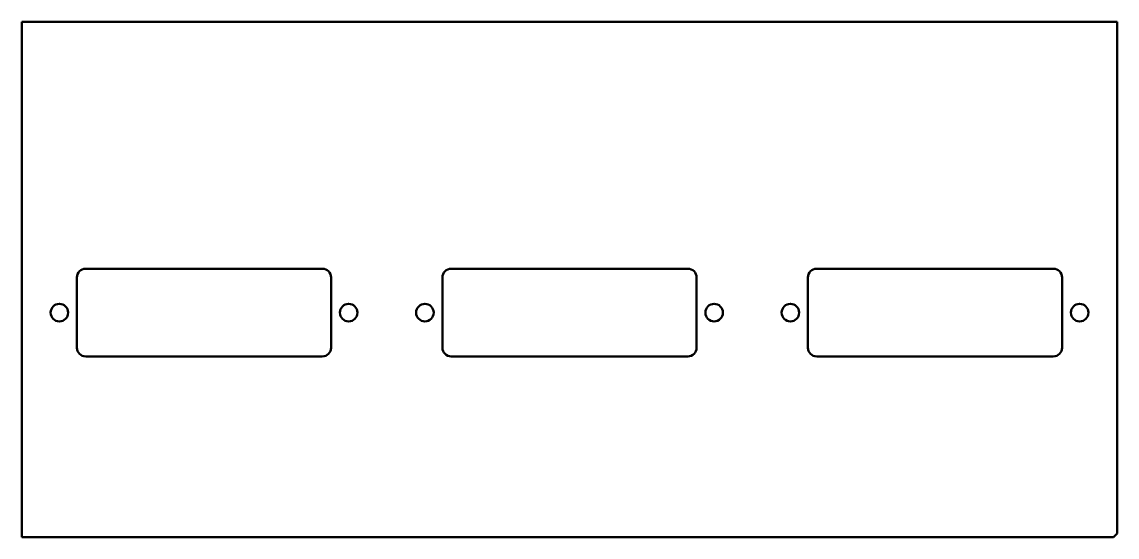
# Model space of a CAD drawing. Header units: millimetres. Extents: x 0 to 625, y 0 to 294.
import ezdxf

# ---------------------------------------------------------------- set-up
doc = ezdxf.new("R2010")
doc.units = ezdxf.units.MM
doc.layers.add('IV_INTERIOR_PROFILES', color=7, linetype='Continuous', lineweight=50)
doc.layers.add('IV_OUTER_PROFILE', color=7, linetype='Continuous', lineweight=50)

msp = doc.modelspace()

# ---------------------------------------------------------------- linework, layer by layer
at = {"layer": 'IV_INTERIOR_PROFILES'}
for p, q in [((36.4, 153), (171.4, 153)), ((244.94, 153), (379.94, 153)), ((453.48, 153), (588.48, 153)), ((31.4, 108), (31.4, 148)), ((176.4, 148), (176.4, 108)), ((239.94, 108), (239.94, 148)), ((384.94, 148), (384.94, 108)), ((448.48, 108), (448.48, 148)), ((593.48, 148), (593.48, 108)), ((171.4, 103), (36.4, 103)), ((379.94, 103), (244.94, 103)), ((588.48, 103), (453.48, 103))]:
    msp.add_line(p, q, dxfattribs=at)
for centre in [(21.4, 128), (186.4, 128), (229.94, 128), (394.94, 128), (438.48, 128), (603.48, 128)]:
    msp.add_circle(centre, 5, dxfattribs=at)
for centre, start, end in [((36.4, 148), 90, 180), ((171.4, 148), 0, 90), ((244.94, 148), 90, 180), ((379.94, 148), 0, 90), ((453.48, 148), 90, 180), ((588.48, 148), 0, 90), ((36.4, 108), 180, 270), ((171.4, 108), 270, 0), ((244.94, 108), 180, 270), ((379.94, 108), 270, 0), ((453.48, 108), 180, 270), ((588.48, 108), 270, 0)]:
    msp.add_arc(centre, 5, start, end, dxfattribs=at)
at = {"layer": 'IV_OUTER_PROFILE'}
for p, q in [((624.87, 293.75), (0, 293.75)), ((0, 0), (0, 293.75)), ((624.87, 293.75), (624.87, 2)), ((622.87, 0), (0, 0)), ((624.87, 2), (622.87, 0))]:
    msp.add_line(p, q, dxfattribs=at)

doc.saveas('drawing.dxf')
